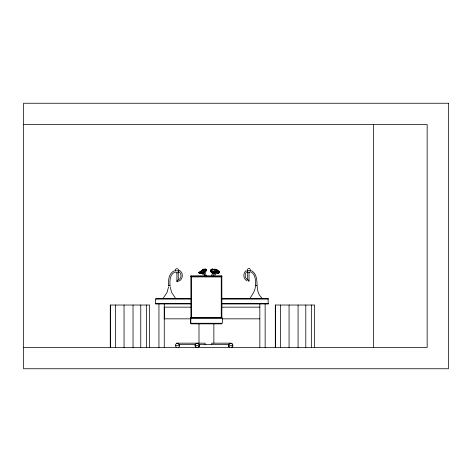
<?xml version="1.0" encoding="UTF-8"?>
<svg xmlns="http://www.w3.org/2000/svg" width="472" height="472" viewBox="0 0 472 472"><rect width="100%" height="100%" fill="white"/><g stroke="black" fill="none" stroke-linecap="round" stroke-linejoin="round"><path stroke-width="0.71" d="M168.876 285.607L168.675 285.601C168.091 280.35 168.752 273.53 174.097 270.881M178.87 270.255C184.446 272.014 182.888 281.961 176.912 281.223L176.912 272.781M178.268 279.961L178.274 271.406M247.658 279.778L247.658 271.86M248.697 281.094L249.021 280.958L249.021 271.819M191.349 317.019L190.924 317.945L191.555 317.379L221.256 317.349L221.852 317.91L190.924 317.945L190.883 275.908L221.834 275.884L221.875 317.916L221.633 317.29M176.912 281.223L177.124 280.687M163.371 297.95L167.041 292.457L168.575 286.781M156.079 303.927C155.146 303.815 154.999 299.047 156.126 298.658L190.712 298.658M221.616 298.658L267.972 298.658A0.702 0.496 -90 0 1 268.108 298.688L268.173 303.927A0.596 0.425 -90 0 1 268.019 303.968M203.81 269.406L203.697 269.075L203.308 269.618L203.515 269.37M203.686 272.592C203.001 272.102 205.845 271.022 204.789 271.972M204.535 272.078L204.004 272.008M205.072 271.606L202.871 273.129M212.565 272.061C214.253 273.671 212.925 270.727 212.766 272.497M201.68 272.692L201.804 272.562A1.587 0.732 -20.1 0 1 199.709 273.241A1.587 0.732 -20.1 0 1 199.396 272.303A1.587 0.732 -20.1 0 1 201.379 271.5M211.668 275.943L212.317 272.999M213.084 274.751L213.421 273.329M203.745 269.677L203.644 269.188M261.966 297.944C253.122 290.64 261.104 276.857 251.641 270.698M202.453 273.129L204.63 272.102M221.256 317.349L221.256 276.94L221.875 276.262L221.633 276.026M213.68 275.86L214.353 274.35M202.972 270.308L203.143 269.943M203.025 270.332L203.19 269.966M204.022 272.893L204.76 271.925M215.374 274.875L216.093 273.465M205.798 270.403L205.397 271.087M221.852 276.297L190.924 276.285L190.883 275.908L191.461 276.409M204.116 272.692L204.417 272.155M205.703 270.55L205.172 271.4M204.459 272.191L205.839 270.385M205.131 271.37L204.217 272.574M204.883 271.701L204.417 272.326M204.931 271.536L205.597 270.668M202.482 273.176L204.069 271.972M177.325 280.415L178.274 279.884M246.856 271.724C244.602 273.5 244.602 277.418 246.856 279.2M246.012 270.651C242.714 273.152 243.139 279.294 247.127 280.852M179.26 279.335C181.584 277.76 181.584 273.524 179.26 271.949M177.513 281.046L177.024 281.324M201.332 271.925A1.587 0.443 3.9 0 0 200.677 272.48A1.587 0.443 3.9 0 0 202.812 272.851L203.721 272.185M247.694 279.642L248.667 280.232M203.833 271.996L203.403 272.604L204.24 272.438M216.483 272.592L216.495 272.25M198.795 272.739L199.243 273.028M201.792 272.574L201.16 272.84M174.776 272.084C169.843 274.527 169.613 280.864 170.032 285.607L169.66 285.607M204.594 271.789L204.04 271.931A1.587 1.009 3.3 0 1 202.163 272.609A1.587 1.009 3.3 0 1 200.948 271.37A1.587 1.009 3.3 0 1 202.824 270.662M212.241 272.816L215.338 272.503L214.896 272.769M215.143 272.692L212.199 272.273M212.807 272.556L211.716 272.126M212.695 272.633L212.707 272.297M201.149 272.963L201.609 272.798M201.391 272.94L204.152 272.415L203.733 272.645M199.013 272.716L200.883 272.462M201.455 272.716L200.801 272.91M201.343 272.916L203.161 272.568M174.852 270.869L178.634 270.692M212.188 272.828L214.89 272.716M203.237 272.633L203.863 272.497L203.509 272.462M201.969 272.781L202.848 272.704M202.441 272.781L201.686 272.899M214.188 272.845L214.565 272.786M203.155 272.515L203.52 272.515M199.674 272.58L200.488 272.486M213.373 272.934L213.781 272.899M168.693 285.601L169.507 285.601M256.39 285.418L256.75 285.418L255.387 285.418C255.588 290.209 252.597 294.345 250.166 297.944M168.823 285.601L170.032 285.607L169.719 285.607M250.868 270.686L247.363 270.509M255.7 285.418L256.32 285.418M175.448 345.48L179.679 345.297M195.042 345.48L199.467 345.297M228.495 345.48L232.843 345.297M247.133 270.509L247.021 270.562M199.597 273.022L198.954 272.958M255.553 285.418L255.423 285.418C255.694 280.563 255.635 274.438 250.957 271.901M258.272 298.475L258.685 298.475M258.957 298.475L260.278 298.475M23.6 124.49L427.16 124.49L427.16 347.51L23.6 347.51M190.93 276.297L191.473 276.887L221.256 276.94M191.16 298.688L155.984 298.688A0.702 0.496 -90 0 1 156.126 298.658L156.126 298.688M221.698 298.688L268.108 298.688A0.702 0.496 90 0 0 267.972 298.658M155.76 299.024L190.594 299.024M221.397 299.024L268.332 299.024M155.76 303.649L190.564 303.649M221.38 303.649L268.332 303.649M191.136 303.927L155.919 303.927A0.596 0.425 -90 0 0 156.079 303.968M221.622 303.968L268.173 303.927M164.256 307.154L190.776 307.154M221.598 307.154L259.836 307.154M164.256 318.836L190.776 318.836M222.336 318.836L259.836 318.836M191.101 323.851L221.757 323.851M176.546 343.168L205.143 343.168L205.143 344.601M230.666 343.168L211.721 343.168L211.721 344.601M195.443 344.601L178.628 344.601L178.628 343.168M198.942 344.601L229.298 344.601L229.298 343.168M251.853 298.475L253.169 298.475M253.446 298.475L253.859 298.475M212.996 273.005L212.412 272.975M218.996 272.963L216.3 272.497M216.377 272.58L216.778 272.533L216.388 272.161M218.459 272.952L219.073 272.916M210.895 271.96L211.208 271.949M213.338 272.568L213.922 272.798L213.326 272.722M217.079 272.568L218.27 272.781M218.099 272.845L217.297 272.704M217.486 272.58L218.613 272.851M217.716 273.247L217.285 273.17M210.907 271.907L213.621 272.739M216.683 272.804L216.559 272.615M211.474 272.073L211.816 272.167M212.595 272.391L212.978 272.509M211.834 272.232L213.604 272.716M211.491 272.12L211.822 272.285M217.551 273.217L216.99 273.034M215.958 271.837L216.459 272.102M211.055 270.869L210.288 270.745M217.014 272.987L216.3 272.639M212.341 272.456L210.317 270.704M211.025 270.91L211.987 271.624M248.473 280.958L248.124 280.633M217.226 272.598L217.751 273.176M211.421 271.842L210.577 271.075M212.017 271.583L212.27 271.884M216.2 272.893L215.975 272.604L216.17 272.84M191.473 276.887L191.555 317.379M203.285 272.857L205.131 275.831M202.34 273.518L203.273 274.928M248.85 280.504L249.021 280.958M205.043 272.893L206.441 275.902M204.052 273.465L204.73 274.828M170.109 286.781L171.643 292.457L175.313 297.95M178.735 270.692L178.729 270.509A2.124 1.788 -90 0 0 177.342 268.71A2.124 1.788 -90 0 0 175.448 269.642M373.594 124.49L373.594 347.51M314.629 347.51L314.629 305.03L275.3 305.03L275.3 347.51M311.526 305.03L311.526 347.51M305.797 305.03L305.797 347.51M298.074 305.03L298.074 347.51M289.07 305.03L289.07 347.51M280.586 305.03L280.586 347.51M275.542 305.03L275.542 347.51M265.146 303.968L265.146 347.51M259.836 303.968L259.836 347.51M213.863 323.851L213.863 343.168M198.995 323.851L198.995 343.168M190.812 318.157L190.812 323.267M164.291 307.154L164.291 318.836M164.256 303.968L164.256 347.51M158.946 303.968L158.946 347.51M149.606 347.51L149.606 305.03L110.271 305.03L110.271 347.51M146.503 305.03L146.503 347.51M140.774 305.03L140.774 347.51M133.033 305.03L133.051 347.51M124.047 305.03L124.047 347.51M115.563 305.03L115.563 347.51M110.519 305.03L110.519 347.51M178.198 347.416A2.124 2.124 0 0 0 179.684 345.48L179.667 345.115A2.124 2.124 0 0 0 179.448 344.407M176.746 347.351A2.124 2.124 0 0 1 175.454 345.663L175.442 345.292A2.124 2.124 0 0 1 178.375 343.427M197.992 347.416A2.124 2.124 0 0 0 199.479 345.48L199.461 345.115A2.124 2.124 0 0 0 199.237 344.407M196.21 347.18A2.124 2.124 0 0 1 195.249 345.663M196.718 343.362A2.124 2.124 0 0 1 198.169 343.427M231.587 347.274A2.124 2.124 0 0 0 232.731 345.48L232.714 345.115A2.124 2.124 0 0 0 228.483 345.292L228.501 345.663A2.124 2.124 0 0 0 229.463 347.18M198.134 347.274A2.124 2.124 0 0 0 199.278 345.48L199.261 345.115A2.124 2.124 0 0 0 195.036 345.292L195.054 345.663A2.124 2.124 0 0 0 196.016 347.18M231.368 347.416A2.124 2.124 0 0 0 232.849 345.48L232.838 345.115A2.124 2.124 0 0 0 230.094 343.362M229.587 347.18A2.124 2.124 0 0 1 228.843 346.365M228.702 346.023A2.124 2.124 0 0 1 228.625 345.663L228.607 345.292A2.124 2.124 0 0 1 228.654 344.926M216.276 271.135A1.587 1.009 -1.8 0 1 218.866 270.987A1.587 1.009 -1.8 0 1 218.129 272.586A1.587 1.009 -1.8 0 1 216.04 271.636M213.963 269.707A1.587 0.584 64.1 0 1 214.742 269.713M214.123 269.671A1.587 1.103 58 0 1 215.551 269.258A1.587 1.103 58 0 1 216.577 271.075M216.512 271.412A1.587 1.103 58 0 1 216.158 271.884M215.102 270.078A1.587 1.28 25.3 0 1 217.138 269.718A1.587 1.28 25.3 0 1 217.887 271.589A1.587 1.28 25.3 0 1 215.852 271.943M204.577 271.996A1.587 1.133 -57 0 1 203.556 270.704A1.587 1.133 -57 0 1 205.06 269.081A1.587 1.133 -57 0 1 206.081 270.379A1.587 1.133 -57 0 0 205.025 269.064A1.587 1.133 -57 0 0 203.526 270.686A1.587 1.133 -57 0 0 204.541 271.978M205.975 270.757A1.587 1.133 -57 0 1 204.907 271.907M205.013 270.078A1.587 1.292 -23 0 1 205.078 271.087M204.63 271.713A1.587 1.292 -23 0 1 202.541 271.919A1.587 1.292 -23 0 1 202.423 270.143A1.587 1.292 -23 0 1 204.488 269.624M203.467 272.291A1.587 0.443 3.9 0 1 202.812 272.851M201.326 271.972A1.587 0.443 3.9 0 0 200.677 272.533A1.587 0.443 3.9 0 0 202.818 272.798A1.587 0.443 3.9 0 0 203.473 272.238M202.907 272.09A1.587 0.443 3.9 0 1 203.225 272.185M205.94 270.739A1.587 1.133 -57 0 1 205.509 271.435M213.857 272.645A1.587 1.215 -22.9 0 1 214.188 270.621A1.587 1.215 -22.9 0 1 216.436 271.04A1.587 1.215 -22.9 0 1 214.937 272.845M214.359 272.261A1.587 1.446 10.6 0 1 212.536 271.017A1.587 1.446 10.6 0 1 213.828 269.388A1.587 1.446 10.6 0 1 215.651 270.633M213.503 271.89A1.587 1.268 50.6 0 1 211.55 271.058M211.391 270.686A1.587 1.268 50.6 0 1 211.94 269.158A1.587 1.268 50.6 0 1 213.645 269.654A1.587 1.268 50.6 0 0 211.775 269.252A1.587 1.268 50.6 0 0 211.651 271.158A1.587 1.268 50.6 0 0 213.527 271.872M212.813 271.724A1.587 0.791 52.2 0 1 211.562 271.86A1.587 0.791 52.2 0 1 210.506 269.966A1.587 0.791 52.2 0 1 211.757 269.831M201.296 272.58A1.587 0.802 -26.7 0 1 200.942 272.615M200.228 272.108A1.587 0.802 -26.7 0 1 201.149 270.987A1.587 0.802 -26.7 0 1 202.736 270.633M201.762 272.645A1.587 0.732 -20.1 0 1 199.727 273.288A1.587 0.732 -20.1 0 1 199.414 272.35A1.587 0.732 -20.1 0 1 201.391 271.542M201.992 272.48A1.587 0.802 -46.6 0 1 200.535 272.686A1.587 0.802 -46.6 0 1 201.225 270.999A1.587 0.802 -46.6 0 1 202.801 270.497M201.703 271.312A1.587 0.732 -53.2 0 1 201.839 270.969M203.768 269.665A1.587 0.732 -53.2 0 0 202.04 270.615A1.587 0.732 -53.2 0 1 203.815 269.825M201.839 272.539A1.587 0.401 -8.1 0 1 200.753 272.816M199.809 272.197A1.587 0.401 -8.1 0 0 199.355 272.816A1.587 0.401 -8.1 0 1 199.367 272.315A1.587 0.401 -8.1 0 1 200.983 271.931M200.181 272.102A1.587 0.401 -8.1 0 1 200.995 271.984M201.668 271.282A1.587 0.732 -53.2 0 1 201.804 270.94M201.52 272.598A1.587 0.401 -8.1 0 1 200.748 272.763M247.257 270.326A2.124 1.67 -90 0 1 249.682 268.715M249.93 268.916A2.124 1.67 -90 0 1 250.142 269.164M250.455 269.783A2.124 1.67 -90 0 1 250.543 270.137M250.396 271.577A2.124 1.67 -90 0 1 248.986 272.722M248.142 272.486A2.124 1.67 -90 0 1 247.281 271.064M178.699 271.247A2.124 1.788 -90 0 1 177.779 272.668M177.189 272.893A2.124 1.788 -90 0 1 175.537 272.078M175.171 270.692A2.124 1.788 -90 0 1 175.307 269.972M448.4 103.25L23.6 103.25L23.6 368.75L448.4 368.75L448.4 103.25M222.353 318.157L190.505 318.157L190.505 323.267L222.353 323.267L222.353 318.157M217.037 272.804A1.587 0.448 -3.4 0 0 219.633 272.415A1.587 0.448 -3.4 0 0 217.574 272.019A1.587 0.448 -3.4 0 0 217.037 272.751A1.587 0.448 -3.4 0 0 219.633 272.362A1.587 0.448 -3.4 0 0 217.574 271.966A1.587 0.448 -3.4 0 0 217.037 272.804M205.308 272.008A1.587 0.619 -63.8 0 0 206.152 269.524A1.587 0.619 -63.8 0 0 204.6 271.058A1.587 0.619 -63.8 0 0 205.308 272.008M212.595 272.427A0.743 0.413 14.8 0 0 213.798 272.427A0.743 0.413 14.8 0 0 212.878 271.76A0.743 0.413 14.8 0 0 212.595 272.427M214.052 273.276A1.587 0.714 -21.3 0 0 216.329 271.96A1.587 0.714 -21.3 0 0 214.105 271.955A1.587 0.714 -21.3 0 0 214.052 273.276A1.587 0.714 -21.3 0 0 216.312 271.913A1.587 0.714 -21.3 0 0 214.087 271.913A1.587 0.714 -21.3 0 0 214.034 273.229M203.509 269.724A1.587 0.401 -65.2 0 0 202.405 270.674A1.587 0.401 -65.2 0 1 203.462 269.701"/></g></svg>
